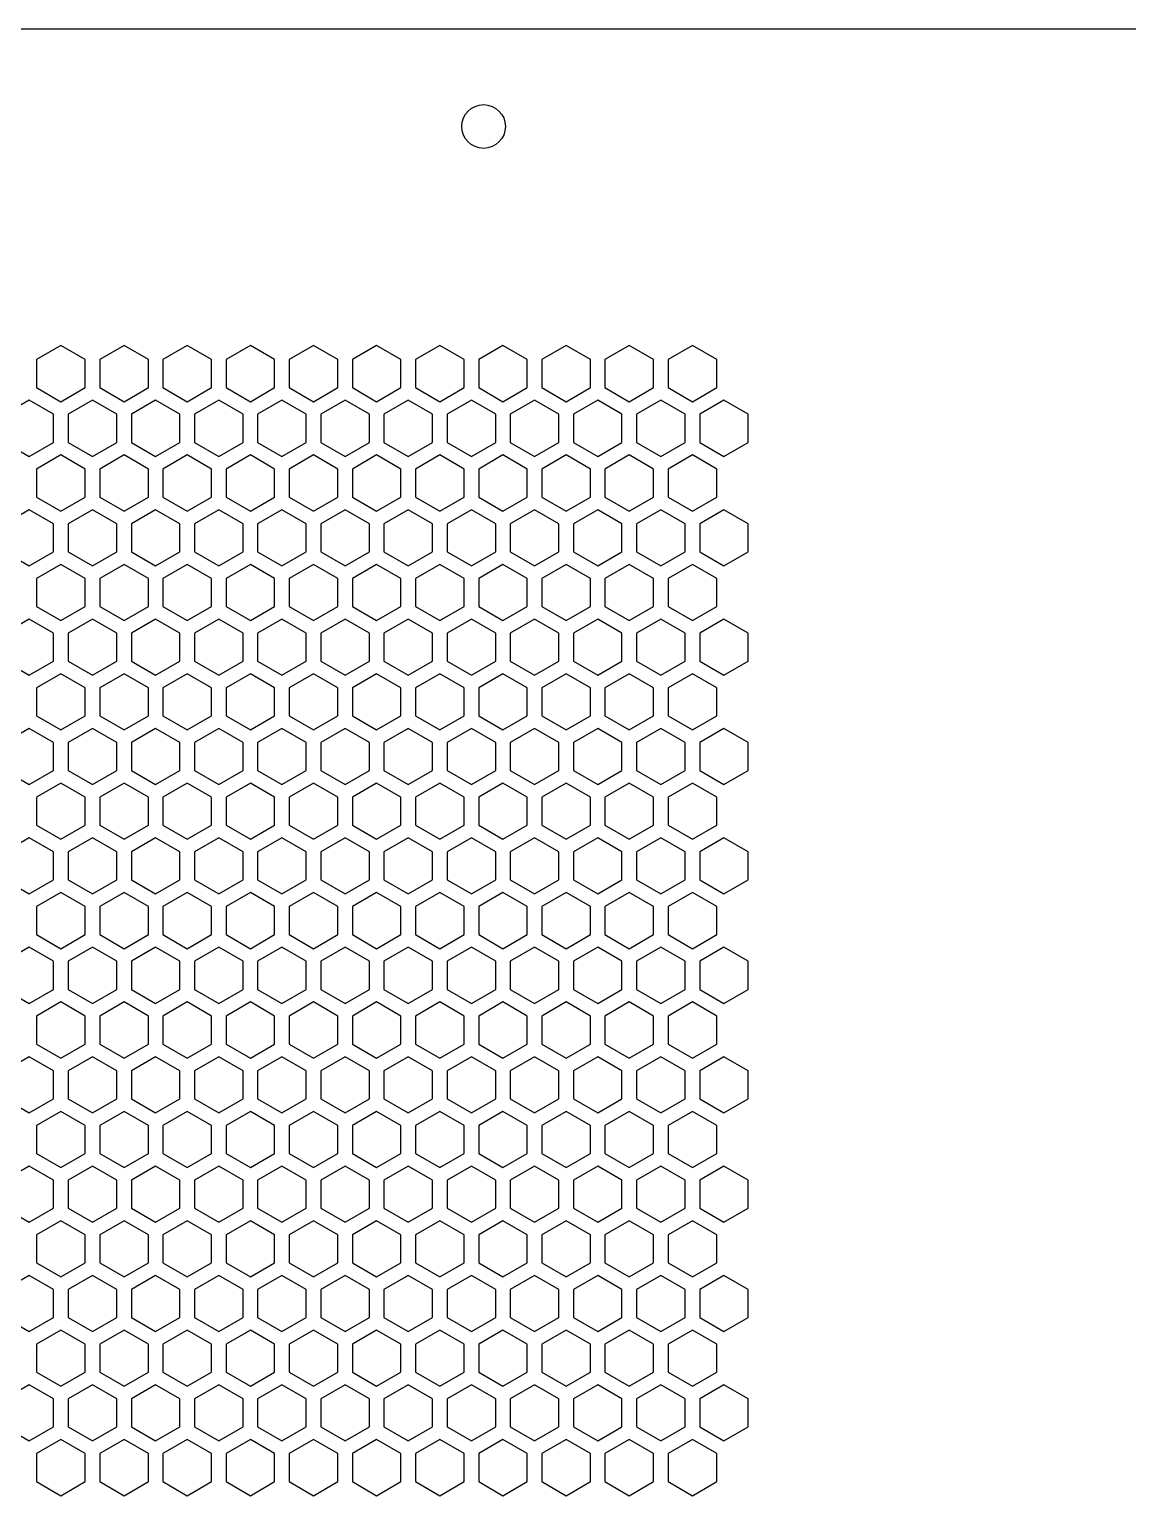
# Model space of a CAD drawing. Header units: millimetres. Extents: x 0 to 430, y 0 to 311.
# Drawn here: x 113.2 to 226.3, y 160.1 to 311 of the extents above; entities that cross this region are included whole.
import ezdxf

# ---------------------------------------------------------------- set-up
doc = ezdxf.new("R2010")
doc.units = ezdxf.units.MM
doc.layers.add('CUT', color=1, linetype='CONTINUOUS')

msp = doc.modelspace()

# ---------------------------------------------------------------- linework, layer by layer
at = {"layer": 'CUT'}
msp.add_line((430, 311), (0, 311), dxfattribs=at)
for points in [[(119, 277.01), (116.5, 278.4534), (114, 277.01), (114, 274.1233), (116.5, 272.6799), (119, 274.1233)], [(125.5, 277.01), (123, 278.4534), (120.5, 277.01), (120.5, 274.1233), (123, 272.6799), (125.5, 274.1233)], [(132, 277.01), (129.5, 278.4534), (127, 277.01), (127, 274.1233), (129.5, 272.6799), (132, 274.1233)], [(138.5, 277.01), (136, 278.4534), (133.5, 277.01), (133.5, 274.1233), (136, 272.6799), (138.5, 274.1233)], [(145, 277.01), (142.5, 278.4534), (140, 277.01), (140, 274.1233), (142.5, 272.6799), (145, 274.1233)], [(151.5, 277.01), (149, 278.4534), (146.5, 277.01), (146.5, 274.1233), (149, 272.6799), (151.5, 274.1233)], [(158, 277.01), (155.5, 278.4534), (153, 277.01), (153, 274.1233), (155.5, 272.6799), (158, 274.1233)], [(164.5, 277.01), (162, 278.4534), (159.5, 277.01), (159.5, 274.1233), (162, 272.6799), (164.5, 274.1233)], [(171, 277.01), (168.5, 278.4534), (166, 277.01), (166, 274.1233), (168.5, 272.6799), (171, 274.1233)], [(177.5, 277.01), (175, 278.4534), (172.5, 277.01), (172.5, 274.1233), (175, 272.6799), (177.5, 274.1233)], [(184, 277.01), (181.5, 278.4534), (179, 277.01), (179, 274.1233), (181.5, 272.6799), (184, 274.1233)], [(115.75, 271.3809), (113.25, 272.8242), (110.75, 271.3809), (110.75, 268.4941), (113.25, 267.0507), (115.75, 268.4941)], [(122.25, 271.3809), (119.75, 272.8242), (117.25, 271.3809), (117.25, 268.4941), (119.75, 267.0507), (122.25, 268.4941)], [(128.75, 271.3809), (126.25, 272.8242), (123.75, 271.3809), (123.75, 268.4941), (126.25, 267.0507), (128.75, 268.4941)], [(135.25, 271.3809), (132.75, 272.8242), (130.25, 271.3809), (130.25, 268.4941), (132.75, 267.0507), (135.25, 268.4941)], [(141.75, 271.3809), (139.25, 272.8242), (136.75, 271.3809), (136.75, 268.4941), (139.25, 267.0507), (141.75, 268.4941)], [(148.25, 271.3809), (145.75, 272.8242), (143.25, 271.3809), (143.25, 268.4941), (145.75, 267.0507), (148.25, 268.4941)], [(154.75, 271.3809), (152.25, 272.8242), (149.75, 271.3809), (149.75, 268.4941), (152.25, 267.0507), (154.75, 268.4941)], [(161.25, 271.3809), (158.75, 272.8242), (156.25, 271.3809), (156.25, 268.4941), (158.75, 267.0507), (161.25, 268.4941)], [(167.75, 271.3809), (165.25, 272.8242), (162.75, 271.3809), (162.75, 268.4941), (165.25, 267.0507), (167.75, 268.4941)], [(174.25, 271.3809), (171.75, 272.8242), (169.25, 271.3809), (169.25, 268.4941), (171.75, 267.0507), (174.25, 268.4941)], [(180.75, 271.3809), (178.25, 272.8242), (175.75, 271.3809), (175.75, 268.4941), (178.25, 267.0507), (180.75, 268.4941)], [(187.25, 271.3809), (184.75, 272.8242), (182.25, 271.3809), (182.25, 268.4941), (184.75, 267.0507), (187.25, 268.4941)], [(119, 265.7517), (116.5, 267.1951), (114, 265.7517), (114, 262.8649), (116.5, 261.4216), (119, 262.8649)], [(125.5, 265.7517), (123, 267.1951), (120.5, 265.7517), (120.5, 262.8649), (123, 261.4216), (125.5, 262.8649)], [(132, 265.7517), (129.5, 267.1951), (127, 265.7517), (127, 262.8649), (129.5, 261.4216), (132, 262.8649)], [(138.5, 265.7517), (136, 267.1951), (133.5, 265.7517), (133.5, 262.8649), (136, 261.4216), (138.5, 262.8649)], [(145, 265.7517), (142.5, 267.1951), (140, 265.7517), (140, 262.8649), (142.5, 261.4216), (145, 262.8649)], [(151.5, 265.7517), (149, 267.1951), (146.5, 265.7517), (146.5, 262.8649), (149, 261.4216), (151.5, 262.8649)], [(158, 265.7517), (155.5, 267.1951), (153, 265.7517), (153, 262.8649), (155.5, 261.4216), (158, 262.8649)], [(164.5, 265.7517), (162, 267.1951), (159.5, 265.7517), (159.5, 262.8649), (162, 261.4216), (164.5, 262.8649)], [(171, 265.7517), (168.5, 267.1951), (166, 265.7517), (166, 262.8649), (168.5, 261.4216), (171, 262.8649)], [(177.5, 265.7517), (175, 267.1951), (172.5, 265.7517), (172.5, 262.8649), (175, 261.4216), (177.5, 262.8649)], [(184, 265.7517), (181.5, 267.1951), (179, 265.7517), (179, 262.8649), (181.5, 261.4216), (184, 262.8649)], [(115.75, 260.1225), (113.25, 261.5659), (110.75, 260.1225), (110.75, 257.2358), (113.25, 255.7924), (115.75, 257.2358)], [(122.25, 260.1225), (119.75, 261.5659), (117.25, 260.1225), (117.25, 257.2358), (119.75, 255.7924), (122.25, 257.2358)], [(128.75, 260.1225), (126.25, 261.5659), (123.75, 260.1225), (123.75, 257.2358), (126.25, 255.7924), (128.75, 257.2358)], [(135.25, 260.1225), (132.75, 261.5659), (130.25, 260.1225), (130.25, 257.2358), (132.75, 255.7924), (135.25, 257.2358)], [(141.75, 260.1225), (139.25, 261.5659), (136.75, 260.1225), (136.75, 257.2358), (139.25, 255.7924), (141.75, 257.2358)], [(148.25, 260.1225), (145.75, 261.5659), (143.25, 260.1225), (143.25, 257.2358), (145.75, 255.7924), (148.25, 257.2358)], [(154.75, 260.1225), (152.25, 261.5659), (149.75, 260.1225), (149.75, 257.2358), (152.25, 255.7924), (154.75, 257.2358)], [(161.25, 260.1225), (158.75, 261.5659), (156.25, 260.1225), (156.25, 257.2358), (158.75, 255.7924), (161.25, 257.2358)], [(167.75, 260.1225), (165.25, 261.5659), (162.75, 260.1225), (162.75, 257.2358), (165.25, 255.7924), (167.75, 257.2358)], [(174.25, 260.1225), (171.75, 261.5659), (169.25, 260.1225), (169.25, 257.2358), (171.75, 255.7924), (174.25, 257.2358)], [(180.75, 260.1225), (178.25, 261.5659), (175.75, 260.1225), (175.75, 257.2358), (178.25, 255.7924), (180.75, 257.2358)], [(187.25, 260.1225), (184.75, 261.5659), (182.25, 260.1225), (182.25, 257.2358), (184.75, 255.7924), (187.25, 257.2358)], [(119, 254.4934), (116.5, 255.9367), (114, 254.4934), (114, 251.6066), (116.5, 250.1632), (119, 251.6066)], [(125.5, 254.4934), (123, 255.9367), (120.5, 254.4934), (120.5, 251.6066), (123, 250.1632), (125.5, 251.6066)], [(132, 254.4934), (129.5, 255.9367), (127, 254.4934), (127, 251.6066), (129.5, 250.1632), (132, 251.6066)], [(138.5, 254.4934), (136, 255.9367), (133.5, 254.4934), (133.5, 251.6066), (136, 250.1632), (138.5, 251.6066)], [(145, 254.4934), (142.5, 255.9367), (140, 254.4934), (140, 251.6066), (142.5, 250.1632), (145, 251.6066)], [(151.5, 254.4934), (149, 255.9367), (146.5, 254.4934), (146.5, 251.6066), (149, 250.1632), (151.5, 251.6066)], [(158, 254.4934), (155.5, 255.9367), (153, 254.4934), (153, 251.6066), (155.5, 250.1632), (158, 251.6066)], [(164.5, 254.4934), (162, 255.9367), (159.5, 254.4934), (159.5, 251.6066), (162, 250.1632), (164.5, 251.6066)], [(171, 254.4934), (168.5, 255.9367), (166, 254.4934), (166, 251.6066), (168.5, 250.1632), (171, 251.6066)], [(177.5, 254.4934), (175, 255.9367), (172.5, 254.4934), (172.5, 251.6066), (175, 250.1632), (177.5, 251.6066)], [(184, 254.4934), (181.5, 255.9367), (179, 254.4934), (179, 251.6066), (181.5, 250.1632), (184, 251.6066)], [(115.75, 248.8642), (113.25, 250.3076), (110.75, 248.8642), (110.75, 245.9774), (113.25, 244.5341), (115.75, 245.9774)], [(122.25, 248.8642), (119.75, 250.3076), (117.25, 248.8642), (117.25, 245.9774), (119.75, 244.5341), (122.25, 245.9774)], [(128.75, 248.8642), (126.25, 250.3076), (123.75, 248.8642), (123.75, 245.9774), (126.25, 244.5341), (128.75, 245.9774)], [(135.25, 248.8642), (132.75, 250.3076), (130.25, 248.8642), (130.25, 245.9774), (132.75, 244.5341), (135.25, 245.9774)], [(141.75, 248.8642), (139.25, 250.3076), (136.75, 248.8642), (136.75, 245.9774), (139.25, 244.5341), (141.75, 245.9774)], [(148.25, 248.8642), (145.75, 250.3076), (143.25, 248.8642), (143.25, 245.9774), (145.75, 244.5341), (148.25, 245.9774)], [(154.75, 248.8642), (152.25, 250.3076), (149.75, 248.8642), (149.75, 245.9774), (152.25, 244.5341), (154.75, 245.9774)], [(161.25, 248.8642), (158.75, 250.3076), (156.25, 248.8642), (156.25, 245.9774), (158.75, 244.5341), (161.25, 245.9774)], [(167.75, 248.8642), (165.25, 250.3076), (162.75, 248.8642), (162.75, 245.9774), (165.25, 244.5341), (167.75, 245.9774)], [(174.25, 248.8642), (171.75, 250.3076), (169.25, 248.8642), (169.25, 245.9774), (171.75, 244.5341), (174.25, 245.9774)], [(180.75, 248.8642), (178.25, 250.3076), (175.75, 248.8642), (175.75, 245.9774), (178.25, 244.5341), (180.75, 245.9774)], [(187.25, 248.8642), (184.75, 250.3076), (182.25, 248.8642), (182.25, 245.9774), (184.75, 244.5341), (187.25, 245.9774)], [(119, 243.235), (116.5, 244.6784), (114, 243.235), (114, 240.3483), (116.5, 238.9049), (119, 240.3483)], [(125.5, 243.235), (123, 244.6784), (120.5, 243.235), (120.5, 240.3483), (123, 238.9049), (125.5, 240.3483)], [(132, 243.235), (129.5, 244.6784), (127, 243.235), (127, 240.3483), (129.5, 238.9049), (132, 240.3483)], [(138.5, 243.235), (136, 244.6784), (133.5, 243.235), (133.5, 240.3483), (136, 238.9049), (138.5, 240.3483)], [(145, 243.235), (142.5, 244.6784), (140, 243.235), (140, 240.3483), (142.5, 238.9049), (145, 240.3483)], [(151.5, 243.235), (149, 244.6784), (146.5, 243.235), (146.5, 240.3483), (149, 238.9049), (151.5, 240.3483)], [(158, 243.235), (155.5, 244.6784), (153, 243.235), (153, 240.3483), (155.5, 238.9049), (158, 240.3483)], [(164.5, 243.235), (162, 244.6784), (159.5, 243.235), (159.5, 240.3483), (162, 238.9049), (164.5, 240.3483)], [(171, 243.235), (168.5, 244.6784), (166, 243.235), (166, 240.3483), (168.5, 238.9049), (171, 240.3483)], [(177.5, 243.235), (175, 244.6784), (172.5, 243.235), (172.5, 240.3483), (175, 238.9049), (177.5, 240.3483)], [(184, 243.235), (181.5, 244.6784), (179, 243.235), (179, 240.3483), (181.5, 238.9049), (184, 240.3483)], [(115.75, 237.6059), (113.25, 239.0492), (110.75, 237.6059), (110.75, 234.7191), (113.25, 233.2757), (115.75, 234.7191)], [(122.25, 237.6059), (119.75, 239.0492), (117.25, 237.6059), (117.25, 234.7191), (119.75, 233.2757), (122.25, 234.7191)], [(128.75, 237.6059), (126.25, 239.0492), (123.75, 237.6059), (123.75, 234.7191), (126.25, 233.2757), (128.75, 234.7191)], [(135.25, 237.6059), (132.75, 239.0492), (130.25, 237.6059), (130.25, 234.7191), (132.75, 233.2757), (135.25, 234.7191)], [(141.75, 237.6059), (139.25, 239.0492), (136.75, 237.6059), (136.75, 234.7191), (139.25, 233.2757), (141.75, 234.7191)], [(148.25, 237.6059), (145.75, 239.0492), (143.25, 237.6059), (143.25, 234.7191), (145.75, 233.2757), (148.25, 234.7191)], [(154.75, 237.6059), (152.25, 239.0492), (149.75, 237.6059), (149.75, 234.7191), (152.25, 233.2757), (154.75, 234.7191)], [(161.25, 237.6059), (158.75, 239.0492), (156.25, 237.6059), (156.25, 234.7191), (158.75, 233.2757), (161.25, 234.7191)], [(167.75, 237.6059), (165.25, 239.0492), (162.75, 237.6059), (162.75, 234.7191), (165.25, 233.2757), (167.75, 234.7191)], [(174.25, 237.6059), (171.75, 239.0492), (169.25, 237.6059), (169.25, 234.7191), (171.75, 233.2757), (174.25, 234.7191)], [(180.75, 237.6059), (178.25, 239.0492), (175.75, 237.6059), (175.75, 234.7191), (178.25, 233.2757), (180.75, 234.7191)], [(187.25, 237.6059), (184.75, 239.0492), (182.25, 237.6059), (182.25, 234.7191), (184.75, 233.2757), (187.25, 234.7191)], [(119, 231.9767), (116.5, 233.4201), (114, 231.9767), (114, 229.0899), (116.5, 227.6466), (119, 229.0899)], [(125.5, 231.9767), (123, 233.4201), (120.5, 231.9767), (120.5, 229.0899), (123, 227.6466), (125.5, 229.0899)], [(132, 231.9767), (129.5, 233.4201), (127, 231.9767), (127, 229.0899), (129.5, 227.6466), (132, 229.0899)], [(138.5, 231.9767), (136, 233.4201), (133.5, 231.9767), (133.5, 229.0899), (136, 227.6466), (138.5, 229.0899)], [(145, 231.9767), (142.5, 233.4201), (140, 231.9767), (140, 229.0899), (142.5, 227.6466), (145, 229.0899)], [(151.5, 231.9767), (149, 233.4201), (146.5, 231.9767), (146.5, 229.0899), (149, 227.6466), (151.5, 229.0899)], [(158, 231.9767), (155.5, 233.4201), (153, 231.9767), (153, 229.0899), (155.5, 227.6466), (158, 229.0899)], [(164.5, 231.9767), (162, 233.4201), (159.5, 231.9767), (159.5, 229.0899), (162, 227.6466), (164.5, 229.0899)], [(171, 231.9767), (168.5, 233.4201), (166, 231.9767), (166, 229.0899), (168.5, 227.6466), (171, 229.0899)], [(177.5, 231.9767), (175, 233.4201), (172.5, 231.9767), (172.5, 229.0899), (175, 227.6466), (177.5, 229.0899)], [(184, 231.9767), (181.5, 233.4201), (179, 231.9767), (179, 229.0899), (181.5, 227.6466), (184, 229.0899)], [(115.75, 226.3475), (113.25, 227.7909), (110.75, 226.3475), (110.75, 223.4608), (113.25, 222.0174), (115.75, 223.4608)], [(122.25, 226.3475), (119.75, 227.7909), (117.25, 226.3475), (117.25, 223.4608), (119.75, 222.0174), (122.25, 223.4608)], [(128.75, 226.3475), (126.25, 227.7909), (123.75, 226.3475), (123.75, 223.4608), (126.25, 222.0174), (128.75, 223.4608)], [(135.25, 226.3475), (132.75, 227.7909), (130.25, 226.3475), (130.25, 223.4608), (132.75, 222.0174), (135.25, 223.4608)], [(141.75, 226.3475), (139.25, 227.7909), (136.75, 226.3475), (136.75, 223.4608), (139.25, 222.0174), (141.75, 223.4608)], [(148.25, 226.3475), (145.75, 227.7909), (143.25, 226.3475), (143.25, 223.4608), (145.75, 222.0174), (148.25, 223.4608)], [(154.75, 226.3475), (152.25, 227.7909), (149.75, 226.3475), (149.75, 223.4608), (152.25, 222.0174), (154.75, 223.4608)], [(161.25, 226.3475), (158.75, 227.7909), (156.25, 226.3475), (156.25, 223.4608), (158.75, 222.0174), (161.25, 223.4608)], [(167.75, 226.3475), (165.25, 227.7909), (162.75, 226.3475), (162.75, 223.4608), (165.25, 222.0174), (167.75, 223.4608)], [(174.25, 226.3475), (171.75, 227.7909), (169.25, 226.3475), (169.25, 223.4608), (171.75, 222.0174), (174.25, 223.4608)], [(180.75, 226.3475), (178.25, 227.7909), (175.75, 226.3475), (175.75, 223.4608), (178.25, 222.0174), (180.75, 223.4608)], [(187.25, 226.3475), (184.75, 227.7909), (182.25, 226.3475), (182.25, 223.4608), (184.75, 222.0174), (187.25, 223.4608)], [(119, 220.7184), (116.5, 222.1617), (114, 220.7184), (114, 217.8316), (116.5, 216.3882), (119, 217.8316)], [(125.5, 220.7184), (123, 222.1617), (120.5, 220.7184), (120.5, 217.8316), (123, 216.3882), (125.5, 217.8316)], [(132, 220.7184), (129.5, 222.1617), (127, 220.7184), (127, 217.8316), (129.5, 216.3882), (132, 217.8316)], [(138.5, 220.7184), (136, 222.1617), (133.5, 220.7184), (133.5, 217.8316), (136, 216.3882), (138.5, 217.8316)], [(145, 220.7184), (142.5, 222.1617), (140, 220.7184), (140, 217.8316), (142.5, 216.3882), (145, 217.8316)], [(151.5, 220.7184), (149, 222.1617), (146.5, 220.7184), (146.5, 217.8316), (149, 216.3882), (151.5, 217.8316)], [(158, 220.7184), (155.5, 222.1617), (153, 220.7184), (153, 217.8316), (155.5, 216.3882), (158, 217.8316)], [(164.5, 220.7184), (162, 222.1617), (159.5, 220.7184), (159.5, 217.8316), (162, 216.3882), (164.5, 217.8316)], [(171, 220.7184), (168.5, 222.1617), (166, 220.7184), (166, 217.8316), (168.5, 216.3882), (171, 217.8316)], [(177.5, 220.7184), (175, 222.1617), (172.5, 220.7184), (172.5, 217.8316), (175, 216.3882), (177.5, 217.8316)], [(184, 220.7184), (181.5, 222.1617), (179, 220.7184), (179, 217.8316), (181.5, 216.3882), (184, 217.8316)], [(115.75, 215.0892), (113.25, 216.5326), (110.75, 215.0892), (110.75, 212.2024), (113.25, 210.7591), (115.75, 212.2024)], [(122.25, 215.0892), (119.75, 216.5326), (117.25, 215.0892), (117.25, 212.2024), (119.75, 210.7591), (122.25, 212.2024)], [(128.75, 215.0892), (126.25, 216.5326), (123.75, 215.0892), (123.75, 212.2024), (126.25, 210.7591), (128.75, 212.2024)], [(135.25, 215.0892), (132.75, 216.5326), (130.25, 215.0892), (130.25, 212.2024), (132.75, 210.7591), (135.25, 212.2024)], [(141.75, 215.0892), (139.25, 216.5326), (136.75, 215.0892), (136.75, 212.2024), (139.25, 210.7591), (141.75, 212.2024)], [(148.25, 215.0892), (145.75, 216.5326), (143.25, 215.0892), (143.25, 212.2024), (145.75, 210.7591), (148.25, 212.2024)], [(154.75, 215.0892), (152.25, 216.5326), (149.75, 215.0892), (149.75, 212.2024), (152.25, 210.7591), (154.75, 212.2024)], [(161.25, 215.0892), (158.75, 216.5326), (156.25, 215.0892), (156.25, 212.2024), (158.75, 210.7591), (161.25, 212.2024)], [(167.75, 215.0892), (165.25, 216.5326), (162.75, 215.0892), (162.75, 212.2024), (165.25, 210.7591), (167.75, 212.2024)], [(174.25, 215.0892), (171.75, 216.5326), (169.25, 215.0892), (169.25, 212.2024), (171.75, 210.7591), (174.25, 212.2024)], [(180.75, 215.0892), (178.25, 216.5326), (175.75, 215.0892), (175.75, 212.2024), (178.25, 210.7591), (180.75, 212.2024)], [(187.25, 215.0892), (184.75, 216.5326), (182.25, 215.0892), (182.25, 212.2024), (184.75, 210.7591), (187.25, 212.2024)], [(119, 209.46), (116.5, 210.9034), (114, 209.46), (114, 206.5733), (116.5, 205.1299), (119, 206.5733)], [(125.5, 209.46), (123, 210.9034), (120.5, 209.46), (120.5, 206.5733), (123, 205.1299), (125.5, 206.5733)], [(132, 209.46), (129.5, 210.9034), (127, 209.46), (127, 206.5733), (129.5, 205.1299), (132, 206.5733)], [(138.5, 209.46), (136, 210.9034), (133.5, 209.46), (133.5, 206.5733), (136, 205.1299), (138.5, 206.5733)], [(145, 209.46), (142.5, 210.9034), (140, 209.46), (140, 206.5733), (142.5, 205.1299), (145, 206.5733)], [(151.5, 209.46), (149, 210.9034), (146.5, 209.46), (146.5, 206.5733), (149, 205.1299), (151.5, 206.5733)], [(158, 209.46), (155.5, 210.9034), (153, 209.46), (153, 206.5733), (155.5, 205.1299), (158, 206.5733)], [(164.5, 209.46), (162, 210.9034), (159.5, 209.46), (159.5, 206.5733), (162, 205.1299), (164.5, 206.5733)], [(171, 209.46), (168.5, 210.9034), (166, 209.46), (166, 206.5733), (168.5, 205.1299), (171, 206.5733)], [(177.5, 209.46), (175, 210.9034), (172.5, 209.46), (172.5, 206.5733), (175, 205.1299), (177.5, 206.5733)], [(184, 209.46), (181.5, 210.9034), (179, 209.46), (179, 206.5733), (181.5, 205.1299), (184, 206.5733)], [(115.75, 203.8309), (113.25, 205.2742), (110.75, 203.8309), (110.75, 200.9441), (113.25, 199.5007), (115.75, 200.9441)], [(122.25, 203.8309), (119.75, 205.2742), (117.25, 203.8309), (117.25, 200.9441), (119.75, 199.5007), (122.25, 200.9441)], [(128.75, 203.8309), (126.25, 205.2742), (123.75, 203.8309), (123.75, 200.9441), (126.25, 199.5007), (128.75, 200.9441)], [(135.25, 203.8309), (132.75, 205.2742), (130.25, 203.8309), (130.25, 200.9441), (132.75, 199.5007), (135.25, 200.9441)], [(141.75, 203.8309), (139.25, 205.2742), (136.75, 203.8309), (136.75, 200.9441), (139.25, 199.5007), (141.75, 200.9441)], [(148.25, 203.8309), (145.75, 205.2742), (143.25, 203.8309), (143.25, 200.9441), (145.75, 199.5007), (148.25, 200.9441)], [(154.75, 203.8309), (152.25, 205.2742), (149.75, 203.8309), (149.75, 200.9441), (152.25, 199.5007), (154.75, 200.9441)], [(161.25, 203.8309), (158.75, 205.2742), (156.25, 203.8309), (156.25, 200.9441), (158.75, 199.5007), (161.25, 200.9441)], [(167.75, 203.8309), (165.25, 205.2742), (162.75, 203.8309), (162.75, 200.9441), (165.25, 199.5007), (167.75, 200.9441)], [(174.25, 203.8309), (171.75, 205.2742), (169.25, 203.8309), (169.25, 200.9441), (171.75, 199.5007), (174.25, 200.9441)], [(180.75, 203.8309), (178.25, 205.2742), (175.75, 203.8309), (175.75, 200.9441), (178.25, 199.5007), (180.75, 200.9441)], [(187.25, 203.8309), (184.75, 205.2742), (182.25, 203.8309), (182.25, 200.9441), (184.75, 199.5007), (187.25, 200.9441)], [(119, 198.2017), (116.5, 199.6451), (114, 198.2017), (114, 195.315), (116.5, 193.8716), (119, 195.315)], [(125.5, 198.2017), (123, 199.6451), (120.5, 198.2017), (120.5, 195.315), (123, 193.8716), (125.5, 195.315)], [(132, 198.2017), (129.5, 199.6451), (127, 198.2017), (127, 195.315), (129.5, 193.8716), (132, 195.315)], [(138.5, 198.2017), (136, 199.6451), (133.5, 198.2017), (133.5, 195.315), (136, 193.8716), (138.5, 195.315)], [(145, 198.2017), (142.5, 199.6451), (140, 198.2017), (140, 195.315), (142.5, 193.8716), (145, 195.315)], [(151.5, 198.2017), (149, 199.6451), (146.5, 198.2017), (146.5, 195.315), (149, 193.8716), (151.5, 195.315)], [(158, 198.2017), (155.5, 199.6451), (153, 198.2017), (153, 195.315), (155.5, 193.8716), (158, 195.315)], [(164.5, 198.2017), (162, 199.6451), (159.5, 198.2017), (159.5, 195.315), (162, 193.8716), (164.5, 195.315)], [(171, 198.2017), (168.5, 199.6451), (166, 198.2017), (166, 195.315), (168.5, 193.8716), (171, 195.315)], [(177.5, 198.2017), (175, 199.6451), (172.5, 198.2017), (172.5, 195.315), (175, 193.8716), (177.5, 195.315)], [(184, 198.2017), (181.5, 199.6451), (179, 198.2017), (179, 195.315), (181.5, 193.8716), (184, 195.315)], [(115.75, 192.5725), (113.25, 194.0159), (110.75, 192.5725), (110.75, 189.6858), (113.25, 188.2424), (115.75, 189.6858)], [(122.25, 192.5725), (119.75, 194.0159), (117.25, 192.5725), (117.25, 189.6858), (119.75, 188.2424), (122.25, 189.6858)], [(128.75, 192.5725), (126.25, 194.0159), (123.75, 192.5725), (123.75, 189.6858), (126.25, 188.2424), (128.75, 189.6858)], [(135.25, 192.5725), (132.75, 194.0159), (130.25, 192.5725), (130.25, 189.6858), (132.75, 188.2424), (135.25, 189.6858)], [(141.75, 192.5725), (139.25, 194.0159), (136.75, 192.5725), (136.75, 189.6858), (139.25, 188.2424), (141.75, 189.6858)], [(148.25, 192.5725), (145.75, 194.0159), (143.25, 192.5725), (143.25, 189.6858), (145.75, 188.2424), (148.25, 189.6858)], [(154.75, 192.5725), (152.25, 194.0159), (149.75, 192.5725), (149.75, 189.6858), (152.25, 188.2424), (154.75, 189.6858)], [(161.25, 192.5725), (158.75, 194.0159), (156.25, 192.5725), (156.25, 189.6858), (158.75, 188.2424), (161.25, 189.6858)], [(167.75, 192.5725), (165.25, 194.0159), (162.75, 192.5725), (162.75, 189.6858), (165.25, 188.2424), (167.75, 189.6858)], [(174.25, 192.5725), (171.75, 194.0159), (169.25, 192.5725), (169.25, 189.6858), (171.75, 188.2424), (174.25, 189.6858)], [(180.75, 192.5725), (178.25, 194.0159), (175.75, 192.5725), (175.75, 189.6858), (178.25, 188.2424), (180.75, 189.6858)], [(187.25, 192.5725), (184.75, 194.0159), (182.25, 192.5725), (182.25, 189.6858), (184.75, 188.2424), (187.25, 189.6858)], [(119, 186.9434), (116.5, 188.3868), (114, 186.9434), (114, 184.0566), (116.5, 182.6132), (119, 184.0566)], [(125.5, 186.9434), (123, 188.3868), (120.5, 186.9434), (120.5, 184.0566), (123, 182.6132), (125.5, 184.0566)], [(132, 186.9434), (129.5, 188.3868), (127, 186.9434), (127, 184.0566), (129.5, 182.6132), (132, 184.0566)], [(138.5, 186.9434), (136, 188.3868), (133.5, 186.9434), (133.5, 184.0566), (136, 182.6132), (138.5, 184.0566)], [(145, 186.9434), (142.5, 188.3868), (140, 186.9434), (140, 184.0566), (142.5, 182.6132), (145, 184.0566)], [(151.5, 186.9434), (149, 188.3868), (146.5, 186.9434), (146.5, 184.0566), (149, 182.6132), (151.5, 184.0566)], [(158, 186.9434), (155.5, 188.3868), (153, 186.9434), (153, 184.0566), (155.5, 182.6132), (158, 184.0566)], [(164.5, 186.9434), (162, 188.3868), (159.5, 186.9434), (159.5, 184.0566), (162, 182.6132), (164.5, 184.0566)], [(171, 186.9434), (168.5, 188.3868), (166, 186.9434), (166, 184.0566), (168.5, 182.6132), (171, 184.0566)], [(177.5, 186.9434), (175, 188.3868), (172.5, 186.9434), (172.5, 184.0566), (175, 182.6132), (177.5, 184.0566)], [(184, 186.9434), (181.5, 188.3868), (179, 186.9434), (179, 184.0566), (181.5, 182.6132), (184, 184.0566)], [(115.75, 181.3142), (113.25, 182.7576), (110.75, 181.3142), (110.75, 178.4275), (113.25, 176.9841), (115.75, 178.4275)], [(122.25, 181.3142), (119.75, 182.7576), (117.25, 181.3142), (117.25, 178.4275), (119.75, 176.9841), (122.25, 178.4275)], [(128.75, 181.3142), (126.25, 182.7576), (123.75, 181.3142), (123.75, 178.4275), (126.25, 176.9841), (128.75, 178.4275)], [(135.25, 181.3142), (132.75, 182.7576), (130.25, 181.3142), (130.25, 178.4275), (132.75, 176.9841), (135.25, 178.4275)], [(141.75, 181.3142), (139.25, 182.7576), (136.75, 181.3142), (136.75, 178.4275), (139.25, 176.9841), (141.75, 178.4275)], [(148.25, 181.3142), (145.75, 182.7576), (143.25, 181.3142), (143.25, 178.4275), (145.75, 176.9841), (148.25, 178.4275)], [(154.75, 181.3142), (152.25, 182.7576), (149.75, 181.3142), (149.75, 178.4275), (152.25, 176.9841), (154.75, 178.4275)], [(161.25, 181.3142), (158.75, 182.7576), (156.25, 181.3142), (156.25, 178.4275), (158.75, 176.9841), (161.25, 178.4275)], [(167.75, 181.3142), (165.25, 182.7576), (162.75, 181.3142), (162.75, 178.4275), (165.25, 176.9841), (167.75, 178.4275)], [(174.25, 181.3142), (171.75, 182.7576), (169.25, 181.3142), (169.25, 178.4275), (171.75, 176.9841), (174.25, 178.4275)], [(180.75, 181.3142), (178.25, 182.7576), (175.75, 181.3142), (175.75, 178.4275), (178.25, 176.9841), (180.75, 178.4275)], [(187.25, 181.3142), (184.75, 182.7576), (182.25, 181.3142), (182.25, 178.4275), (184.75, 176.9841), (187.25, 178.4275)], [(119, 175.685), (116.5, 177.1284), (114, 175.685), (114, 172.7983), (116.5, 171.3549), (119, 172.7983)], [(125.5, 175.685), (123, 177.1284), (120.5, 175.685), (120.5, 172.7983), (123, 171.3549), (125.5, 172.7983)], [(132, 175.685), (129.5, 177.1284), (127, 175.685), (127, 172.7983), (129.5, 171.3549), (132, 172.7983)], [(138.5, 175.685), (136, 177.1284), (133.5, 175.685), (133.5, 172.7983), (136, 171.3549), (138.5, 172.7983)], [(145, 175.685), (142.5, 177.1284), (140, 175.685), (140, 172.7983), (142.5, 171.3549), (145, 172.7983)], [(151.5, 175.685), (149, 177.1284), (146.5, 175.685), (146.5, 172.7983), (149, 171.3549), (151.5, 172.7983)], [(158, 175.685), (155.5, 177.1284), (153, 175.685), (153, 172.7983), (155.5, 171.3549), (158, 172.7983)], [(164.5, 175.685), (162, 177.1284), (159.5, 175.685), (159.5, 172.7983), (162, 171.3549), (164.5, 172.7983)], [(171, 175.685), (168.5, 177.1284), (166, 175.685), (166, 172.7983), (168.5, 171.3549), (171, 172.7983)], [(177.5, 175.685), (175, 177.1284), (172.5, 175.685), (172.5, 172.7983), (175, 171.3549), (177.5, 172.7983)], [(184, 175.685), (181.5, 177.1284), (179, 175.685), (179, 172.7983), (181.5, 171.3549), (184, 172.7983)], [(115.75, 170.0559), (113.25, 171.4993), (110.75, 170.0559), (110.75, 167.1691), (113.25, 165.7258), (115.75, 167.1691)], [(122.25, 170.0559), (119.75, 171.4993), (117.25, 170.0559), (117.25, 167.1691), (119.75, 165.7258), (122.25, 167.1691)], [(128.75, 170.0559), (126.25, 171.4993), (123.75, 170.0559), (123.75, 167.1691), (126.25, 165.7258), (128.75, 167.1691)], [(135.25, 170.0559), (132.75, 171.4993), (130.25, 170.0559), (130.25, 167.1691), (132.75, 165.7258), (135.25, 167.1691)], [(141.75, 170.0559), (139.25, 171.4993), (136.75, 170.0559), (136.75, 167.1691), (139.25, 165.7258), (141.75, 167.1691)], [(148.25, 170.0559), (145.75, 171.4993), (143.25, 170.0559), (143.25, 167.1691), (145.75, 165.7258), (148.25, 167.1691)], [(154.75, 170.0559), (152.25, 171.4993), (149.75, 170.0559), (149.75, 167.1691), (152.25, 165.7258), (154.75, 167.1691)], [(161.25, 170.0559), (158.75, 171.4993), (156.25, 170.0559), (156.25, 167.1691), (158.75, 165.7258), (161.25, 167.1691)], [(167.75, 170.0559), (165.25, 171.4993), (162.75, 170.0559), (162.75, 167.1691), (165.25, 165.7258), (167.75, 167.1691)], [(174.25, 170.0559), (171.75, 171.4993), (169.25, 170.0559), (169.25, 167.1691), (171.75, 165.7258), (174.25, 167.1691)], [(180.75, 170.0559), (178.25, 171.4993), (175.75, 170.0559), (175.75, 167.1691), (178.25, 165.7258), (180.75, 167.1691)], [(187.25, 170.0559), (184.75, 171.4993), (182.25, 170.0559), (182.25, 167.1691), (184.75, 165.7258), (187.25, 167.1691)], [(119, 164.4267), (116.5, 165.8701), (114, 164.4267), (114, 161.54), (116.5, 160.0966), (119, 161.54)], [(125.5, 164.4267), (123, 165.8701), (120.5, 164.4267), (120.5, 161.54), (123, 160.0966), (125.5, 161.54)], [(132, 164.4267), (129.5, 165.8701), (127, 164.4267), (127, 161.54), (129.5, 160.0966), (132, 161.54)], [(138.5, 164.4267), (136, 165.8701), (133.5, 164.4267), (133.5, 161.54), (136, 160.0966), (138.5, 161.54)], [(145, 164.4267), (142.5, 165.8701), (140, 164.4267), (140, 161.54), (142.5, 160.0966), (145, 161.54)], [(151.5, 164.4267), (149, 165.8701), (146.5, 164.4267), (146.5, 161.54), (149, 160.0966), (151.5, 161.54)], [(158, 164.4267), (155.5, 165.8701), (153, 164.4267), (153, 161.54), (155.5, 160.0966), (158, 161.54)], [(164.5, 164.4267), (162, 165.8701), (159.5, 164.4267), (159.5, 161.54), (162, 160.0966), (164.5, 161.54)], [(171, 164.4267), (168.5, 165.8701), (166, 164.4267), (166, 161.54), (168.5, 160.0966), (171, 161.54)], [(177.5, 164.4267), (175, 165.8701), (172.5, 164.4267), (172.5, 161.54), (175, 160.0966), (177.5, 161.54)], [(184, 164.4267), (181.5, 165.8701), (179, 164.4267), (179, 161.54), (181.5, 160.0966), (184, 161.54)]]:
    msp.add_lwpolyline(points, close=True, dxfattribs=at)
msp.add_circle((160, 301), 2.25, dxfattribs=at)

doc.saveas('drawing.dxf')
